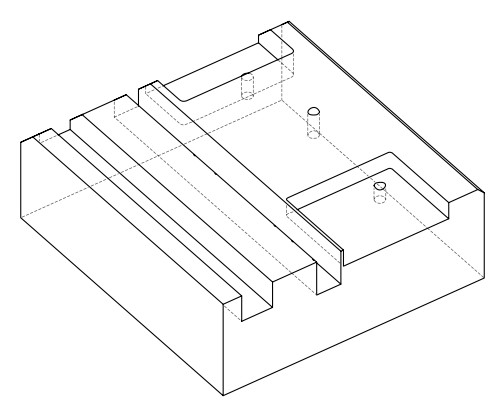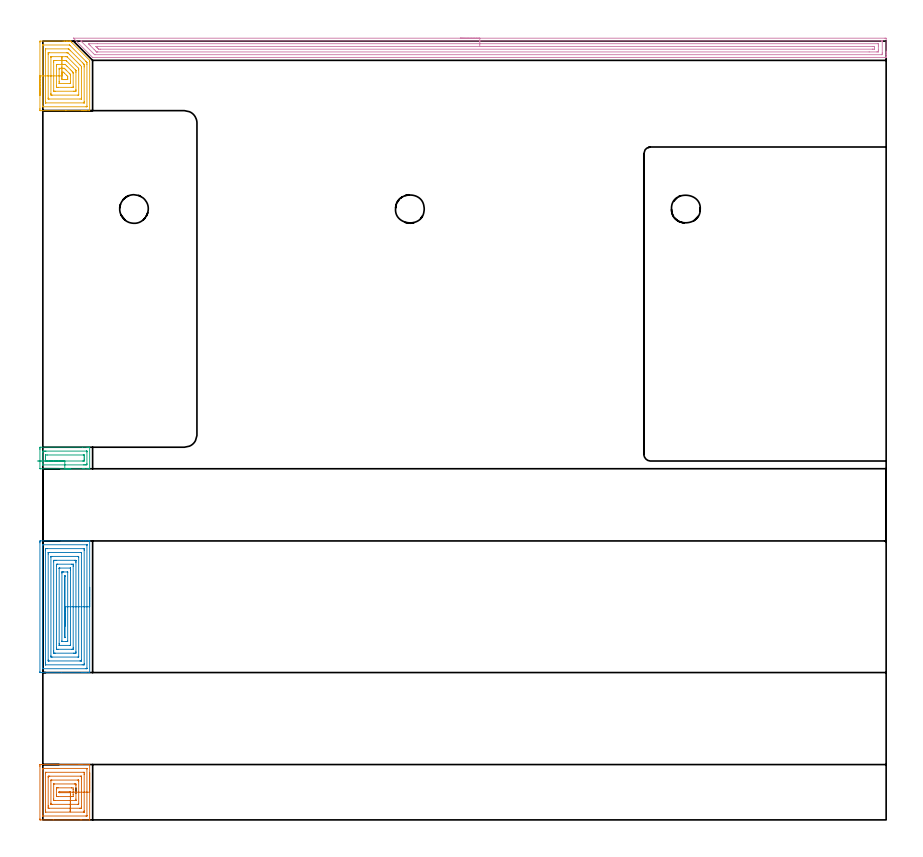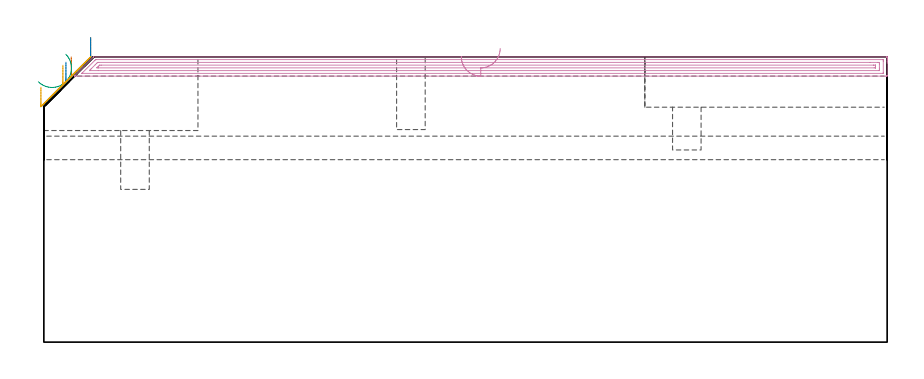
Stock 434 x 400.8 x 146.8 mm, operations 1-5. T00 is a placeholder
(PLAN: 14 operations, 8 tool changes, 401.1 min)
(1 AREA_MILL | FG_CHAMFER_SURFACE | UGT0205_001 | 2.53 min | 12070 mm3)
(2 AREA_MILL_1 | FG_CHAMFER_SURFACE_1 | UGT0205_001 | 5.64 min | 27682 mm3)
(3 AREA_MILL_2 | FG_CHAMFER_SURFACE_2 | UGT0205_001 | 1.09 min | 9103 mm3)
(4 AREA_MILL_3 | FG_CHAMFER_SURFACE_3 | UGT0205_001 | 13.45 min | 20764 mm3)
(5 AREA_MILL_4 | FG_CHAMFER_SURFACE_4 | UGT0205_001 | 2.92 min | 13875 mm3)
(6 MILL_SLOT | SLOT_PARTIAL_RECTANGULAR | NXT0201_008 | Follow Part, ap 1.5, ae 75% | 268.01 min | 521825 mm3)
(7 MILL_SLOT_1 | SLOT_PARTIAL_RECTANGULAR_1 | NXT0201_011 | Follow Part, ap 3, ae 75% | 81.2 min | 514507 mm3)
(8 MILL_RECTANGULAR_SLOT | SLOT_RECTANGULAR | UGT0201_004 | Follow Part, ap 8, ae 75% | 14.86 min | 846332 mm3)
(9 MILL_RECTANGULAR_SLOT_1 | SLOT_RECTANGULAR_1 | UGT0201_009 | Follow Part, ap 11.25, ae 75% | 9.69 min | 832266 mm3)
(10 MILL_BLIND_HOLE_FROM_SOLID_MATERIAL | STEP1POCKET | NXT0201_011 | Spiral | 0.47 min | 5084 mm3)
(11 MILL_BLIND_HOLE_FROM_SOLID_MATERIAL_1 | STEP1POCKET_1 | NXT0201_011 | Spiral | 0.57 min | 6368 mm3)
(12 SPOT_DRILL | STEP1POCKET_2 | NXT0321_9005460120000 | 0.04 min | 28 mm3)
(13 DRILL_BLIND_HOLE_INTO_CENTER | STEP1POCKET_2 | NXT0301_128 | 0.1 min | 2654 mm3)
(14 MILL_ROUGH_BLIND_HOLE_CONTOUR | STEP1POCKET_2 | NXT0201_013 | Spiral | 0.51 min | 1088 mm3)
(TOOL UGT0205_001 | Chamfer Mill 20 x 3 x 45 deg. | D20 FL50 Z2)
(TOOL NXT0201_008 | ENDMILL 6mm [2P460-0600-NA 1630] | D6 FL26 Z6)
(TOOL NXT0201_011 | ENDMILL 12mm [2P460-1200-NA 1630] | D12 FL38 Z6)
(TOOL UGT0201_004 | End Mill 32 mm | D32 FL53 Z6)
(TOOL UGT0201_009 | End Mill 45 mm | D45 FL63 Z6)
(TOOL NXT0321_9005460120000 | NC Spot Drill, 142deg, 12mm, Carbide, Uncoated | D12 PA142 FL30 Z2)
(TOOL NXT0301_128 | Carbide Drill 12mm [861.1-1200-036A1-GP GC34] | D12 PA150 FL37.4 Z2)
(TOOL NXT0201_013 | ENDMILL 10mm | D10 FL30 Z4)
(OP 1 AREA_MILL)
G17 G21 G94 G90
T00 M6
G54
G17 G0 G90 X24.1 Y24.25 S1061 M3
G43 Z156.8 H0
G94 G1 Y24.212 Z155.928 F250.
Y24.098 Z155.063
Y23.909 Z154.212
Y23.647 Z153.38
Y23.313 Z152.574
Y22.91 Z151.8
Y22.442 Z151.064
Y21.91 Z150.372
Y21.321 Z149.729
Y20.678 Z149.139
Y19.986 Z148.608
Y19.25 Z148.14
Y18.476 Z147.737
Y17.67 Z147.403
Y16.838 Z147.141
Y15.986 Z146.952
Y15.122 Z146.838
Y14.25 Z146.8
Y0.073
X24.095 Y0.01 Z146.793
X23.95 Y0. Z146.648
X19.972 Z142.67
X19.236 Z141.929
X5.368 Z128.064
X-1.057 Z121.639
X-1.417 Y0.004 Z121.279
X-1.491 Y0.01 Z121.205
X-1.498 Y0.086 Z121.198
X-1.5 Y0.516 Z121.2
Y27.556
X-1.498 Y27.984 Z121.202
X-1.493 Y28.435 Z121.203
X-1.491 Y28.492 Z121.205
X-1.044 Y28.5 Z121.652
X18.722 Z141.417
X19.236 Z141.929
X19.972 Z142.67
X20.117 Z142.815
X23.952 Y28.499 Z146.651
X24.095 Y28.49 Z146.792
X24.1 Y28.427 Z146.8
Y14.25
X22.686 Z145.386
X22.685 Y2.288 Z145.385
X22.683 Y2.086 Z145.383
X22.681 Y2.036 Z145.381
X22.68 Y2.019 Z145.38
X22.645 Y2.01 Z145.345
X22.454 Y2.005 Z145.154
X22.167 Y2.001 Z144.867
X-0.008 Z122.692
X-0.054 Y2.003 Z122.646
X-0.073 Y2.007 Z122.627
X-0.079 Y2.011 Z122.621
X-0.082 Y2.02 Z122.618
X-0.084 Y2.083 Z122.616
X-0.086 Y2.211 Z122.614
Y2.288
Y26.212
X-0.083 Y26.414 Z122.617
X-0.082 Y26.464 Z122.618
X-0.08 Y26.481 Z122.62
X-0.045 Y26.49 Z122.655
X0.146 Y26.495 Z122.846
X0.433 Y26.499 Z123.133
X22.608 Z145.308
X22.654 Y26.497 Z145.354
X22.673 Y26.493 Z145.373
X22.679 Y26.489 Z145.379
X22.681 Y26.48 Z145.381
X22.684 Y26.417 Z145.384
X22.686 Y26.289 Z145.386
Y26.212
Y14.25
X21.272 Z143.972
X21.271 Y4.673 Z143.971
X21.27 Y4.06 Z143.97
X21.268 Y4.027 Z143.968
X21.266 Y4.018 Z143.966
X21.238 Y4.01 Z143.938
X21.119 Y4.002 Z143.819
X21.059 Y4. Z143.759
X1.541 Y4.001 Z124.241
X1.421 Y4.005 Z124.121
X1.344 Y4.01 Z124.044
X1.335 Y4.025 Z124.035
X1.333 Y4.06 Z124.033
X1.33 Y4.333 Z124.03
X1.328 Y4.946 Z124.028
Y5.22
Y23.827
X1.33 Y24.44 Z124.03
X1.332 Y24.473 Z124.032
X1.334 Y24.482 Z124.034
X1.362 Y24.49 Z124.062
X1.481 Y24.498 Z124.181
X1.541 Y24.5 Z124.241
X21.059 Y24.499 Z143.759
X21.179 Y24.495 Z143.879
X21.256 Y24.49 Z143.956
X21.265 Y24.475 Z143.965
X21.267 Y24.44 Z143.967
X21.27 Y24.167 Z143.97
X21.271 Y23.554 Z143.971
X21.272 Y23.28 Z143.972
Y14.25
X19.857 Z142.557
Y6.718
X19.853 Y6.098 Z142.553
X19.85 Y6.014 Z142.55
X19.772 Y6.009 Z142.472
X19.593 Y6.004 Z142.293
X19.236 Y6. Z141.936
X19.069 Z141.769
X3.197 Z125.897
X2.943 Y6.002 Z125.643
X2.816 Y6.006 Z125.516
X2.758 Y6.01 Z125.458
X2.75 Y6.045 Z125.45
X2.744 Y6.455 Z125.444
X2.743 Y6.718 Z125.443
Y7.343
Y21.782
X2.747 Y22.402 Z125.447
X2.749 Y22.486 Z125.449
X2.828 Y22.491 Z125.528
X3.007 Y22.496 Z125.707
X3.364 Y22.5 Z126.064
X3.531 Z126.231
X19.403 Z142.103
X19.657 Y22.498 Z142.357
X19.784 Y22.494 Z142.484
X19.842 Y22.49 Z142.542
X19.85 Y22.454 Z142.55
X19.855 Y22.045 Z142.555
X19.857 Y21.782 Z142.557
Y21.157
Y14.25
X18.443 Z141.143
Y8.491
Y8.401
X18.436 Y8.02 Z141.136
X18.414 Y8.01 Z141.114
X18.354 Y8.007 Z141.054
X17.959 Y8.001 Z140.659
X4.733 Z127.433
X4.246 Y8.007 Z126.946
X4.178 Y8.01 Z126.878
X4.164 Y8.014 Z126.864
X4.161 Y8.102 Z126.861
X4.158 Y8.222 Z126.858
X4.157 Y8.58 Z126.857
Y20.099
X4.164 Y20.48 Z126.864
X4.186 Y20.49 Z126.886
X4.246 Y20.493 Z126.946
X4.641 Y20.499 Z127.341
X17.866 Z140.566
X18.354 Y20.493 Z141.054
X18.422 Y20.49 Z141.122
X18.436 Y20.485 Z141.136
X18.439 Y20.397 Z141.139
X18.441 Y20.278 Z141.141
X18.443 Y20.099 Z141.143
Y20.009
Y14.25
X17.029 Z139.729
Y10.708
X17.028 Y10.263 Z139.728
X17.027 Y10.043 Z139.727
X17.025 Y10.017 Z139.725
X17.023 Y10.011 Z139.723
X17.008 Y10.007 Z139.708
X16.939 Y10.002 Z139.639
X16.852 Y10. Z139.552
X6.271 Z128.971
X6.01 Y10.002 Z128.71
X5.748 Y10.006 Z128.448
X5.581 Y10.01 Z128.281
X5.577 Y10.116 Z128.277
X5.574 Y10.263 Z128.274
X5.572 Y10.703 Z128.272
Y18.237
X5.573 Y18.457 Z128.273
X5.575 Y18.483 Z128.275
X5.577 Y18.489 Z128.277
X5.592 Y18.493 Z128.292
X5.661 Y18.498 Z128.361
X5.748 Y18.5 Z128.448
X16.329 Z139.029
X16.59 Y18.498 Z139.29
X16.852 Y18.494 Z139.552
X17.019 Y18.49 Z139.719
X17.023 Y18.384 Z139.723
X17.026 Y18.237 Z139.726
X17.028 Y17.797 Z139.728
X17.029 Y14.25 Z139.729
X15.615 Z138.315
Y13.015
X15.614 Y12.921 Z138.314
X15.61 Y12.134 Z138.31
X15.608 Y12.035 Z138.308
X14.861 Y12.001 Z137.561
X14.827 Y12. Z137.527
X7.807 Z130.507
X7.773 Y12.002 Z130.473
X6.992 Y12.035 Z129.692
X6.986 Y12.826 Z129.686
Y12.921
Y15.579
X6.99 Y16.366 Z129.69
X6.992 Y16.465 Z129.692
X7.739 Y16.499 Z130.439
X7.773 Y16.5 Z130.473
X14.793 Z137.493
X14.827 Y16.498 Z137.527
X15.608 Y16.465 Z138.308
X15.614 Y15.674 Z138.314
Y15.579
X15.615 Y14.25 Z138.315
X14.199 Y14.273 Z136.899
X14.193 Y14.066 Z136.893
X14.189 Y14.007 Z136.889
X14.185 Y14.006 Z136.885
X14.166 Y14.003 Z136.866
X14.011 Y14. Z136.711
X13.945 Z136.645
X8.655 Y14.001 Z131.355
X8.459 Y14.004 Z131.159
X8.406 Y14.01 Z131.106
X8.404 Y14.023 Z131.104
X8.401 Y14.062 Z131.101
X8.4 Y14.128 Z131.1
X8.401 Y14.227 Z131.101
X8.407 Y14.434 Z131.107
X8.411 Y14.493 Z131.111
X8.415 Y14.494 Z131.115
X8.433 Y14.497 Z131.133
X8.589 Y14.5 Z131.289
X8.655 Z131.355
X13.945 Y14.499 Z136.645
X14.141 Y14.496 Z136.841
X14.194 Y14.49 Z136.894
X14.196 Y14.477 Z136.896
X14.199 Y14.438 Z136.899
X14.2 Y14.372 Z136.9
X14.199 Y14.273 Z136.899
X14.189 Y13.401 Z136.927
X14.179 Y12.535 Z137.031
X14.169 Y11.681 Z137.21
X14.159 Y10.846 Z137.463
X14.15 Y10.037 Z137.787
X14.141 Y9.259 Z138.181
X14.133 Y8.517 Z138.641
X14.125 Y7.819 Z139.165
X14.118 Y7.17 Z139.747
X14.111 Y6.573 Z140.383
X14.105 Y6.034 Z141.069
X14.099 Y5.557 Z141.799
X14.094 Y5.145 Z142.569
X14.09 Y4.802 Z143.371
X14.087 Y4.531 Z144.2
X14.085 Y4.332 Z145.049
X14.084 Y4.208 Z145.913
X14.083 Y4.16 Z146.784
G0 Z156.8
M5
M2
(OP 2 AREA_MILL_1)
G17 G21 G94 G90
T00 M6
G54
G17 G0 G90 X24.1 Y119.7 S1061 M3
G43 Z156.8 H0
G94 G1 Y119.662 Z155.928 F250.
Y119.548 Z155.063
Y119.359 Z154.212
Y119.097 Z153.38
Y118.763 Z152.574
Y118.36 Z151.8
Y117.892 Z151.064
Y117.36 Z150.372
Y116.771 Z149.729
Y116.128 Z149.14
Y115.436 Z148.608
Y114.7 Z148.14
Y113.926 Z147.737
Y113.12 Z147.403
Y112.288 Z147.141
Y111.436 Z146.952
Y110.572 Z146.838
Y109.7 Z146.8
Y75.914
X24.094 Y75.81 Z146.792
X23.866 Y75.8 Z146.565
X22.333 Z145.032
X21.881 Z144.577
X21.655 Z144.352
X20.999 Z143.696
X20.773 Z143.47
X20.117 Z142.811
X9.626 Z132.323
X-1.057 Z121.639
X-1.375 Y75.803 Z121.321
X-1.491 Y75.81 Z121.205
X-1.499 Y75.928 Z121.199
X-1.5 Y76.359 Z121.2
Y142.612
X-1.499 Y143.041 Z121.201
X-1.494 Y143.495 Z121.203
X-1.491 Y143.591 Z121.205
X-1.044 Y143.6 Z121.652
X19.564 Z142.258
X20.117 Z142.811
X20.773 Z143.471
X20.999 Z143.696
X21.655 Z144.352
X21.881 Z144.577
X22.333 Z145.032
X23.192 Z145.891
X23.644 Z146.343
X23.868 Y143.599 Z146.566
X24.094 Y143.59 Z146.792
X24.1 Y143.486 Z146.8
Y109.7
X22.686 Z145.386
X22.685 Y78.137 Z145.385
X22.683 Y77.934 Z145.383
X22.681 Y77.834 Z145.381
X22.68 Y77.816 Z145.38
X22.644 Y77.81 Z145.344
X22.549 Y77.806 Z145.249
X22.214 Y77.801 Z144.914
X0.171 Y77.8 Z122.871
X0.004 Y77.803 Z122.704
X-0.069 Y77.807 Z122.631
X-0.078 Y77.81 Z122.622
X-0.081 Y77.818 Z122.619
X-0.084 Y77.851 Z122.616
X-0.085 Y77.92 Z122.615
X-0.086 Y78.059 Z122.614
X-0.085 Y141.263 Z122.615
X-0.083 Y141.466 Z122.617
X-0.081 Y141.566 Z122.619
X-0.08 Y141.584 Z122.62
X-0.044 Y141.59 Z122.656
X0.051 Y141.594 Z122.751
X0.386 Y141.599 Z123.086
X22.429 Y141.6 Z145.129
X22.596 Y141.597 Z145.296
X22.669 Y141.593 Z145.369
X22.678 Y141.59 Z145.378
X22.681 Y141.582 Z145.381
X22.684 Y141.549 Z145.384
X22.685 Y141.48 Z145.385
X22.686 Y141.341 Z145.386
Y109.7
X21.272 Z143.972
X21.271 Y80.53 Z143.971
X21.269 Y79.915 Z143.969
X21.267 Y79.847 Z143.967
X21.265 Y79.821 Z143.965
X21.226 Y79.81 Z143.926
X21.111 Y79.802 Z143.811
X20.999 Y79.801 Z143.699
X20.232 Y79.8 Z142.932
X1.487 Y79.801 Z124.187
X1.411 Y79.803 Z124.111
X1.351 Y79.81 Z124.051
X1.334 Y79.816 Z124.034
X1.333 Y79.825 Z124.033
X1.33 Y79.915 Z124.03
X1.329 Y80.189 Z124.029
X1.328 Y80.804 Z124.028
X1.329 Y138.87 Z124.029
X1.331 Y139.485 Z124.031
X1.333 Y139.553 Z124.033
X1.335 Y139.579 Z124.035
X1.374 Y139.59 Z124.074
X1.489 Y139.598 Z124.189
X1.601 Y139.599 Z124.301
X2.369 Y139.6 Z125.069
X21.113 Y139.599 Z143.813
X21.189 Y139.597 Z143.889
X21.249 Y139.59 Z143.949
X21.266 Y139.584 Z143.966
X21.267 Y139.575 Z143.967
X21.27 Y139.485 Z143.97
X21.271 Y139.211 Z143.971
X21.272 Y138.596 Z143.972
Y109.7
X19.857 Z142.557
Y82.582
X19.856 Y81.957 Z142.556
X19.853 Y81.866 Z142.553
X19.851 Y81.819 Z142.551
X19.817 Y81.81 Z142.517
X19.624 Y81.805 Z142.324
X19.236 Y81.801 Z141.936
X19.13 Y81.8 Z141.83
X3.258 Z125.958
X2.946 Y81.803 Z125.646
X2.79 Y81.807 Z125.49
X2.755 Y81.81 Z125.455
X2.75 Y81.831 Z125.45
X2.747 Y81.878 Z125.447
X2.743 Y82.32 Z125.443
Y136.818
X2.744 Y137.443 Z125.444
X2.747 Y137.533 Z125.447
X2.749 Y137.581 Z125.449
X2.783 Y137.59 Z125.483
X2.976 Y137.595 Z125.676
X3.364 Y137.599 Z126.064
X3.47 Y137.6 Z126.17
X19.342 Z142.042
X19.654 Y137.597 Z142.354
X19.81 Y137.593 Z142.51
X19.845 Y137.59 Z142.545
X19.85 Y137.569 Z142.55
X19.853 Y137.522 Z142.553
X19.857 Y137.081 Z142.557
Y109.7
X18.443 Z141.143
Y84.181
X18.441 Y84.001 Z141.141
X18.438 Y83.882 Z141.138
X18.434 Y83.809 Z141.134
X18.423 Y83.806 Z141.123
X18.354 Y83.803 Z141.054
X18.028 Y83.8 Z140.728
X4.801 Y83.801 Z127.501
X4.246 Y83.807 Z126.946
X4.173 Y83.81 Z126.873
X4.163 Y84.091 Z126.863
X4.158 Y84.271 Z126.858
X4.157 Y84.361 Z126.857
Y135.219
X4.159 Y135.399 Z126.859
X4.162 Y135.518 Z126.862
X4.166 Y135.591 Z126.866
X4.177 Y135.594 Z126.877
X4.246 Y135.597 Z126.946
X4.572 Y135.6 Z127.272
X17.799 Y135.599 Z140.499
X18.354 Y135.593 Z141.054
X18.427 Y135.59 Z141.127
X18.437 Y135.309 Z141.137
X18.442 Y135.129 Z141.142
X18.443 Y135.039 Z141.143
Y109.7
X17.029 Z139.729
Y86.586
X17.027 Y86.139 Z139.727
X17.024 Y85.918 Z139.724
X17.022 Y85.817 Z139.722
X16.919 Y85.807 Z139.619
X16.59 Y85.803 Z139.29
X16.044 Y85.8 Z138.744
X15.709 Z138.409
X6.345 Z129.045
X6.01 Y85.803 Z128.71
X5.674 Y85.807 Z128.374
X5.584 Y85.81 Z128.284
X5.578 Y85.875 Z128.278
X5.575 Y85.992 Z128.275
X5.572 Y86.139 Z128.272
X5.571 Y86.581 Z128.271
Y87.028
X5.572 Y132.814 Z128.272
X5.573 Y133.261 Z128.273
X5.576 Y133.482 Z128.276
X5.578 Y133.583 Z128.278
X5.681 Y133.593 Z128.381
X6.01 Y133.597 Z128.71
X6.556 Y133.6 Z129.256
X6.891 Z129.591
X16.255 Z138.955
X16.59 Y133.597 Z139.29
X16.926 Y133.592 Z139.626
X17.016 Y133.59 Z139.716
X17.022 Y133.525 Z139.722
X17.025 Y133.408 Z139.725
X17.028 Y133.261 Z139.728
X17.029 Y132.819 Z139.729
Y132.372
Y109.7
X15.615 Z138.315
Y88.806
X15.613 Y88.013 Z138.313
X15.611 Y87.917 Z138.311
X15.608 Y87.827 Z138.308
X15.291 Y87.81 Z137.991
X15.059 Y87.803 Z137.759
X14.943 Y87.8 Z137.643
X7.773 Z130.473
X7.005 Y87.802 Z129.705
X6.998 Y87.808 Z129.698
X6.992 Y87.815 Z129.692
X6.99 Y87.917 Z129.69
X6.986 Y88.711 Z129.686
X6.985 Y88.806 Z129.685
Y130.594
X6.987 Y131.387 Z129.687
X6.989 Y131.483 Z129.689
X6.992 Y131.573 Z129.692
X7.309 Y131.59 Z130.009
X7.541 Y131.597 Z130.241
X7.657 Y131.6 Z130.357
X14.827 Z137.527
X15.595 Y131.598 Z138.295
X15.602 Y131.592 Z138.302
X15.608 Y131.585 Z138.308
X15.61 Y131.483 Z138.31
X15.614 Y130.689 Z138.314
X15.615 Y130.594 Z138.315
Y109.7
X14.2 Z136.9
Y90.07
X14.198 Y89.898 Z136.898
X14.196 Y89.836 Z136.896
X14.193 Y89.809 Z136.893
X14.187 Y89.807 Z136.887
X14.14 Y89.803 Z136.84
X13.945 Y89.8 Z136.645
X13.841 Z136.541
X8.55 Y89.801 Z131.25
X8.458 Y89.806 Z131.158
X8.415 Y89.81 Z131.115
X8.406 Y89.828 Z131.106
X8.404 Y89.857 Z131.104
X8.401 Y89.951 Z131.101
X8.4 Y90.584 Z131.1
Y90.842
Y129.33
X8.402 Y129.502 Z131.102
X8.404 Y129.564 Z131.104
X8.407 Y129.591 Z131.107
X8.413 Y129.593 Z131.113
X8.46 Y129.596 Z131.16
X8.655 Y129.599 Z131.355
X8.759 Y129.6 Z131.459
X14.05 Y129.599 Z136.75
X14.142 Y129.594 Z136.842
X14.185 Y129.59 Z136.885
X14.194 Y129.572 Z136.894
X14.196 Y129.543 Z136.896
X14.199 Y129.449 Z136.899
X14.2 Y128.816 Z136.9
Y128.558
Y109.7
X12.786 Z135.486
Y92.362
X12.785 Y92.058 Z135.485
X12.782 Y91.906 Z135.482
X12.779 Y91.832 Z135.479
X12.772 Y91.809 Z135.472
X12.735 Y91.805 Z135.435
X12.182 Y91.801 Z134.882
X11.858 Y91.8 Z134.558
X10.093 Y91.802 Z132.793
X9.829 Y91.81 Z132.529
X9.82 Y91.812 Z132.52
X9.818 Y91.823 Z132.518
X9.815 Y91.859 Z132.515
X9.814 Y91.934 Z132.514
Y92.083
Y127.038
X9.816 Y127.342 Z132.516
X9.818 Y127.494 Z132.518
X9.821 Y127.568 Z132.521
X9.828 Y127.591 Z132.528
X9.865 Y127.595 Z132.565
X10.418 Y127.599 Z133.118
X10.742 Y127.6 Z133.442
X12.507 Y127.598 Z135.207
X12.771 Y127.59 Z135.471
X12.78 Y127.588 Z135.48
X12.782 Y127.577 Z135.482
X12.785 Y127.541 Z135.485
X12.786 Y127.466 Z135.486
Y127.317
Y109.7
X11.372 Z134.072
Y94.069
X11.37 Y93.996 Z134.07
X11.365 Y93.852 Z134.065
X11.358 Y93.809 Z134.058
X11.342 Y93.806 Z134.042
X11.3 Y93.804 Z134.
X11.253 Y93.807 Z133.953
X11.242 Y93.809 Z133.942
X11.235 Y93.829 Z133.935
X11.232 Y93.923 Z133.932
X11.229 Y94.068 Z133.929
Y125.331
X11.23 Y125.404 Z133.93
X11.235 Y125.548 Z133.935
X11.242 Y125.591 Z133.942
X11.258 Y125.594 Z133.958
X11.3 Y125.596 Z134.
X11.347 Y125.593 Z134.047
X11.358 Y125.591 Z134.058
X11.365 Y125.571 Z134.065
X11.368 Y125.477 Z134.068
X11.371 Y125.332 Z134.071
X11.372 Y109.7 Z134.072
Y108.828 Z134.11
Y107.964 Z134.224
Y107.112 Z134.413
Y106.28 Z134.675
Y105.474 Z135.009
Y104.7 Z135.412
Y103.964 Z135.881
Y103.272 Z136.412
Y102.629 Z137.001
Y102.04 Z137.644
Y101.508 Z138.336
Y101.04 Z139.072
Y100.637 Z139.846
Y100.303 Z140.652
Y100.041 Z141.484
Y99.852 Z142.336
Y99.738 Z143.2
Y99.7 Z144.072
G0 Z156.8
M5
M2
(OP 3 AREA_MILL_2)
G17 G21 G94 G90
T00 M6
G54
G17 G0 G90 X11.3 Y180.7 S1061 M3
G43 Z156.8 H0
Z148.14
G94 G1 X11.889 Z147.496 F250.
X12.42 Z146.804
X12.889 Z146.069
X13.292 Z145.295
X13.626 Z144.489
X13.888 Z143.657
X14.077 Z142.805
X14.191 Z141.94
X14.229 Z141.069
X14.191 Z140.197
X14.077 Z139.332
X13.888 Z138.48
X13.626 Z137.648
X13.292 Z136.842
X12.889 Z136.069
X12.42 Z135.333
X11.889 Z134.641
X11.3 Z133.998
X-1.058 Z121.64
X-1.306 Y180.702 Z121.391
X-1.492 Y180.71 Z121.206
X-1.499 Y180.898 Z121.199
X-1.5 Y190.736 Z121.2
X-1.499 Y191.169 Z121.201
X-1.495 Y191.626 Z121.203
X-1.492 Y191.79 Z121.206
X-1.044 Y191.8 Z121.653
X20.377 Z143.072
X22.763 Z145.458
X23.489 Z146.189
X23.725 Z146.425
X24.094 Y191.794 Z146.785
X24.097 Y191.792 Z146.788
X24.1 Y191.616 Z146.8
Y180.884
X24.097 Y180.708 Z146.788
X24.094 Y180.706 Z146.785
X23.725 Y180.7 Z146.424
X23.489 Z146.189
X22.763 Z145.458
X21.518 Z144.215
X20.999 Z143.694
X20.377 Z143.072
X11.3 Z133.998
Y182.7 Z134.
X0.018 Y182.701 Z122.718
X-0.017 Y182.702 Z122.683
X-0.052 Y182.706 Z122.648
X-0.076 Y182.709 Z122.624
X-0.079 Y182.736 Z122.621
X-0.085 Y183.041 Z122.615
Y183.12
Y189.301
Y189.38
X-0.079 Y189.778 Z122.621
X0.311 Y189.794 Z123.011
X0.719 Y189.798 Z123.419
X1.187 Y189.8 Z123.887
X1.601 Z124.301
X22.582 Y189.799 Z145.282
X22.617 Y189.798 Z145.317
X22.652 Y189.794 Z145.352
X22.676 Y189.791 Z145.376
X22.679 Y189.764 Z145.379
X22.685 Y189.459 Z145.385
Y189.38
Y183.199
X22.684 Y183.12 Z145.384
X22.679 Y182.722 Z145.379
X22.289 Y182.706 Z144.989
X21.881 Y182.702 Z144.581
X21.413 Y182.7 Z144.113
X20.999 Z143.699
X11.3 Z134.
Y184.7
X1.806 Z124.506
X1.601 Y184.703 Z124.301
X1.395 Y184.708 Z124.095
X1.342 Y184.71 Z124.042
X1.335 Y184.745 Z124.035
X1.332 Y184.817 Z124.032
X1.33 Y184.909 Z124.03
X1.329 Y185.185 Z124.029
X1.328 Y185.803 Z124.028
Y186.697
X1.329 Y186.973 Z124.029
X1.331 Y187.591 Z124.031
X1.333 Y187.729 Z124.033
X1.335 Y187.789 Z124.035
X1.4 Y187.795 Z124.1
X1.601 Y187.798 Z124.301
X2.277 Y187.8 Z124.977
X20.794 Z143.494
X20.999 Y187.797 Z143.699
X21.204 Y187.792 Z143.904
X21.258 Y187.79 Z143.958
X21.265 Y187.755 Z143.965
X21.268 Y187.683 Z143.968
X21.27 Y187.591 Z143.97
X21.271 Y187.315 Z143.971
X21.272 Y186.697 Z143.972
X21.271 Y185.803 Z143.971
Y185.527
X21.269 Y184.909 Z143.969
X21.267 Y184.771 Z143.967
X21.264 Y184.711 Z143.964
X21.2 Y184.705 Z143.9
X20.999 Y184.702 Z143.699
X20.323 Y184.7 Z143.023
X11.3 Z134.
X10.657 Z133.411
X9.965 Z132.88
X9.229 Z132.411
X8.455 Z132.008
X7.649 Z131.674
X6.817 Z131.412
X5.965 Z131.223
X5.1 Z131.109
X4.229 Z131.071
X3.357 Z131.109
X2.492 Z131.223
X1.641 Z131.412
X0.809 Z131.674
X0.003 Z132.008
X-0.771 Z132.411
X-1.507 Z132.88
X-2.199 Z133.411
X-2.842 Z134.
G0 Z156.8
M5
M2
(OP 4 AREA_MILL_3)
G17 G21 G94 G90
T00 M6
G54
G17 G0 G90 X214.85 Y402.3 S1061 M3
G43 Z156.8 H0
Z146.9
G94 G1 X214.888 Z146.028 F250.
X215.002 Z145.163
X215.191 Z144.312
X215.453 Z143.48
X215.787 Z142.674
X216.19 Z141.9
X216.658 Z141.164
X217.189 Z140.472
X217.779 Z139.829
X218.422 Z139.24
X219.114 Z138.708
X219.85 Z138.24
X220.624 Z137.837
X221.43 Z137.503
X222.262 Z137.241
X223.113 Z137.052
X223.978 Z136.938
X224.85 Z136.9
X433.386
X433.759 Y402.297 Z136.902
X433.99 Y402.292 Z136.906
X434. Y402.058 Z137.139
Y395.577 Z143.617
Y395.024 Z144.173
Y394.691 Z144.505
Y394.138 Z145.058
Y393.805 Z145.39
Y393.139 Z146.061
Y392.79 Z146.41
Y392.428 Z146.762
X433.991 Y392.402 Z146.788
X433.832 Y392.4 Z146.8
X25.614
X25.602 Y392.402 Z146.797
X25.597 Y392.403 Z146.795
X15.868 Y402.131 Z137.066
X15.778 Y402.224 Z136.973
X15.716 Y402.291 Z136.906
X15.83 Y402.299 Z136.901
X15.868 Y402.3 Z136.9
X224.85
Y400.886 Z138.314
X431.599
X431.822 Y400.885 Z138.315
X431.928 Y400.882 Z138.318
X431.978 Y400.879 Z138.321
X431.99 Y400.874 Z138.326
X431.993 Y400.856 Z138.344
X431.998 Y400.75 Z138.45
X432. Y400.498 Z138.702
X431.999 Y394.691 Z144.509
X431.998 Y394.296 Z144.904
X431.99 Y393.897 Z145.303
X431.977 Y393.821 Z145.379
X431.93 Y393.818 Z145.382
X431.82 Y393.816 Z145.384
X431.599 Y393.814 Z145.386
X27.031
X26.801 Y393.816 Z145.384
X26.691 Y393.818 Z145.382
X26.641 Y393.821 Z145.379
X26.53 Y393.928 Z145.272
X26.138 Y394.312 Z144.888
X19.887 Y400.563 Z138.637
X19.69 Y400.764 Z138.436
X19.632 Y400.827 Z138.373
X19.588 Y400.879 Z138.321
X19.896 Y400.886 Z138.314
X224.85
Y399.472 Z139.728
X429.813 Y399.471 Z139.729
X429.93 Y399.469 Z139.731
X429.972 Y399.467 Z139.733
X429.988 Y399.466 Z139.734
X429.991 Y399.431 Z139.769
X429.996 Y399.308 Z139.892
X429.999 Y399.123 Z140.077
X430. Y398.937 Z140.263
Y398.236 Z140.964
Y396.279 Z142.921
X429.997 Y395.577 Z143.623
X429.993 Y395.399 Z143.801
X429.98 Y395.235 Z143.965
X429.813 Y395.233 Z143.967
X429.271 Y395.23 Z143.97
X425.257 Y395.228 Z143.972
X28.276 Y395.229 Z143.971
X27.924 Y395.23 Z143.97
X27.807 Y395.232 Z143.968
X27.715 Y395.235 Z143.965
X27.665 Y395.246 Z143.954
X27.628 Y395.281 Z143.919
X27.324 Y395.577 Z143.623
X27.031 Y395.868 Z143.332
X26.435 Y396.464 Z142.736
X24.352 Y398.547 Z140.653
X23.778 Y399.123 Z140.077
X23.459 Y399.447 Z139.753
X23.45 Y399.465 Z139.735
X23.459 Y399.466 Z139.734
X24.001 Y399.47 Z139.73
X28.018 Y399.472 Z139.728
X224.85
Y398.057 Z141.143
X427.314
X427.9 Y398.055 Z141.145
X427.965 Y398.053 Z141.147
X427.982 Y398.051 Z141.149
X427.99 Y398.042 Z141.158
X427.993 Y397.993 Z141.207
X427.997 Y397.788 Z141.412
X428. Y397.377 Z141.823
Y397.35 Z141.85
X427.996 Y396.92 Z142.28
X427.992 Y396.706 Z142.494
X427.99 Y396.657 Z142.543
X427.947 Y396.65 Z142.55
X427.842 Y396.647 Z142.553
X427.134 Y396.643 Z142.557
X426.954
X29.53
X28.817 Y396.648 Z142.552
X28.721 Y396.65 Z142.55
X28.619 Y396.741 Z142.459
X28.411 Y396.944 Z142.256
X27.999 Y397.35 Z141.85
X27.924 Y397.424 Z141.776
X27.568 Y397.784 Z141.416
X27.394 Y397.962 Z141.238
X27.317 Y398.043 Z141.157
X27.355 Y398.05 Z141.15
X27.924 Y398.056 Z141.144
X28.105 Y398.057 Z141.143
X224.85
X225.721 Z141.181
X226.586 Z141.295
X227.438 Z141.483
X228.27 Z141.746
X229.076 Z142.08
X229.85 Z142.482
X230.586 Z142.951
X231.278 Z143.482
X231.921 Z144.072
X232.51 Z144.715
X233.041 Z145.407
X233.51 Z146.143
X233.913 Z146.916
X234.247 Z147.722
X234.509 Z148.554
X234.698 Z149.406
X234.812 Z150.271
X234.85 Z151.143
G0 Z156.8
M5
M2
(OP 5 AREA_MILL_4)
G17 G21 G94 G90
T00 M6
G54
G17 G0 G90 X-1.5 Y372.9 S1061 M3
G43 Z156.8 H0
Z131.2
G94 G1 Y372.938 Z130.328 F250.
Y373.052 Z129.463
Y373.241 Z128.612
Y373.503 Z127.78
Y373.837 Z126.974
Y374.24 Z126.2
Y374.708 Z125.464
Y375.24 Z124.772
Y375.829 Z124.129
Y376.472 Z123.539
Y377.164 Z123.008
Y377.9 Z122.54
Y378.674 Z122.137
Y379.48 Z121.803
Y380.312 Z121.541
Y381.164 Z121.352
Y382.028 Z121.238
Y382.9 Z121.2
Y400.24
X-1.494 Y400.675 Z121.203
X-1.491 Y400.79 Z121.205
X-1.371 Y400.8 Z121.326
X10.418 Z133.112
X11.071 Z133.768
X11.3 Z133.997
X11.953 Z134.649
X12.182 Z134.878
X12.64 Z135.339
X13.063 Z135.762
X13.751 Z136.451
X14.117 Z136.817
X14.191 Y400.798 Z136.891
X14.204 Y400.795 Z136.903
X14.386 Y400.615 Z137.082
X14.761 Y400.24 Z137.459
X24.087 Y390.913 Z146.786
X24.094 Y390.901 Z146.79
X24.1 Y390.458 Z146.8
Y365.116
X24.094 Y365.01 Z146.792
X23.863 Y365. Z146.562
X22.339 Z145.038
X21.881 Z144.577
X21.652 Z144.349
X20.999 Z143.696
X20.77 Z143.467
X20.117 Z142.811
X11.847 Z134.543
X-1.057 Z121.639
X-1.491 Y365.009 Z121.205
X-1.494 Y365.107 Z121.203
X-1.499 Y365.56 Z121.201
X-1.5 Y366.02 Z121.2
Y382.9
X-0.086 Z122.614
Y398.461
X-0.084 Y398.664 Z122.616
X-0.081 Y398.765 Z122.619
X-0.08 Y398.782 Z122.62
X-0.048 Y398.79 Z122.652
X0.048 Y398.794 Z122.748
X0.384 Y398.8 Z123.084
X13.61 Y398.799 Z136.31
X13.693 Y398.794 Z136.393
X13.733 Y398.79 Z136.433
X13.8 Y398.738 Z136.5
X13.945 Y398.601 Z136.645
X14.089 Y398.461 Z136.789
X22.091 Y390.458 Z144.791
X22.304 Y390.238 Z145.004
X22.679 Y389.844 Z145.379
X22.684 Y389.648 Z145.384
X22.685 Y389.569 Z145.385
X22.686 Y388.758 Z145.386
Y367.339
X22.684 Y367.136 Z145.384
X22.681 Y367.035 Z145.381
X22.68 Y367.018 Z145.38
X22.648 Y367.01 Z145.348
X22.552 Y367.006 Z145.252
X22.216 Y367. Z144.916
X0.384 Z123.084
X0.047 Y367.006 Z122.747
X-0.048 Y367.01 Z122.652
X-0.08 Y367.018 Z122.62
X-0.081 Y367.035 Z122.619
X-0.084 Y367.136 Z122.616
X-0.085 Y367.339 Z122.615
X-0.086 Y382.9 Z122.614
X1.328 Z124.028
X1.329 Y396.068 Z124.029
X1.33 Y396.683 Z124.03
X1.332 Y396.751 Z124.032
X1.335 Y396.782 Z124.035
X1.339 Y396.79 Z124.039
X1.369 Y396.793 Z124.069
X1.486 Y396.799 Z124.186
X13.063 Z135.763
X13.18 Y396.796 Z135.88
X13.256 Y396.791 Z135.956
X13.304 Y396.785 Z136.004
X13.326 Y396.766 Z136.026
X13.416 Y396.683 Z136.116
X13.945 Y396.155 Z136.645
X14.307 Y395.794 Z137.007
X20.532 Y389.569 Z143.232
X20.999 Y389.098 Z143.699
X21.206 Y388.886 Z143.906
X21.256 Y388.833 Z143.956
X21.264 Y388.77 Z143.964
X21.267 Y388.68 Z143.967
X21.27 Y388.407 Z143.97
X21.271 Y387.791 Z143.971
X21.272 Y387.516 Z143.972
X21.271 Y369.732 Z143.971
X21.27 Y369.117 Z143.97
X21.268 Y369.049 Z143.968
X21.265 Y369.018 Z143.965
X21.261 Y369.01 Z143.961
X21.231 Y369.007 Z143.931
X21.114 Y369.001 Z143.814
X1.601 Y369. Z124.301
X1.485 Y369.002 Z124.185
X1.407 Y369.005 Z124.107
X1.347 Y369.01 Z124.047
X1.334 Y369.017 Z124.034
X1.333 Y369.027 Z124.033
X1.33 Y369.117 Z124.03
X1.329 Y369.391 Z124.029
X1.328 Y382.9 Z124.028
X2.743 Z125.443
Y394.015
X2.745 Y394.64 Z125.445
X2.747 Y394.731 Z125.447
X2.749 Y394.779 Z125.449
X2.782 Y394.79 Z125.482
X3.468 Y394.8 Z126.168
X12.285 Z134.985
X12.674 Y394.797 Z135.374
X12.771 Y394.794 Z135.471
X12.819 Y394.79 Z135.519
X12.872 Y394.768 Z135.572
X13.063 Y394.581 Z135.763
X13.635 Y394.015 Z136.335
X18.971 Y388.68 Z141.671
X19.236 Y388.413 Z141.936
X19.85 Y387.791 Z142.55
X19.855 Y387.166 Z142.555
X19.857 Y386.901 Z142.557
Y371.785
X19.855 Y371.16 Z142.555
X19.853 Y371.069 Z142.553
X19.851 Y371.021 Z142.551
X19.818 Y371.01 Z142.518
X19.132 Y371. Z141.832
X3.261 Z125.961
X2.946 Y371.003 Z125.646
X2.789 Y371.008 Z125.489
X2.754 Y371.01 Z125.454
X2.749 Y371.032 Z125.449
X2.748 Y371.079 Z125.448
X2.743 Y371.522 Z125.443
Y382.9
X4.157 Z126.857
Y392.417
X4.159 Y392.596 Z126.859
X4.162 Y392.716 Z126.862
X4.166 Y392.791 Z126.866
X4.177 Y392.793 Z126.877
X4.246 Y392.796 Z126.946
X4.57 Y392.8 Z127.27
X11.623 Z134.323
X12.182 Y392.796 Z134.882
X12.368 Y392.792 Z135.068
X12.398 Y392.79 Z135.098
X12.423 Y392.771 Z135.123
X12.473 Y392.725 Z135.173
X12.571 Y392.629 Z135.271
X18.354 Y386.847 Z141.054
X18.403 Y386.792 Z141.103
X18.426 Y386.764 Z141.126
X18.436 Y386.741 Z141.136
X18.438 Y386.641 Z141.138
X18.442 Y386.282 Z141.142
X18.443 Y386.102 Z141.143
Y386.012
Y373.383
X18.441 Y373.204 Z141.141
X18.438 Y373.084 Z141.138
X18.434 Y373.009 Z141.134
X18.423 Y373.007 Z141.123
X18.354 Y373.004 Z141.054
X18.03 Y373. Z140.73
X4.803 Y373.001 Z127.503
X4.246 Y373.008 Z126.946
X4.173 Y373.01 Z126.873
X4.163 Y373.294 Z126.863
X4.158 Y373.473 Z126.858
X4.157 Y373.563 Z126.857
Y373.653
Y382.9
X5.571 Z128.271
Y390.011
X5.573 Y390.458 Z128.273
X5.576 Y390.679 Z128.276
X5.578 Y390.781 Z128.278
X5.679 Y390.791 Z128.379
X6.009 Y390.796 Z128.709
X6.553 Y390.8 Z129.253
X6.891 Z129.591
X10.961 Z133.661
X11.3 Z134.
X11.845 Y390.798 Z134.545
X11.927 Y390.793 Z134.627
X11.946 Y390.79 Z134.646
X11.996 Y390.748 Z134.696
X12.07 Y390.679 Z134.77
X12.182 Y390.57 Z134.882
X12.294 Y390.458 Z134.994
X16.739 Y386.012 Z139.439
X16.89 Y385.856 Z139.59
X16.991 Y385.75 Z139.691
X17.022 Y385.704 Z139.722
X17.024 Y385.68 Z139.724
X17.027 Y385.572 Z139.727
X17.028 Y385.123 Z139.728
X17.029 Y384.681 Z139.729
Y375.789
X17.027 Y375.342 Z139.727
X17.024 Y375.121 Z139.724
X17.022 Y375.019 Z139.722
X16.92 Y375.009 Z139.62
X16.59 Y375.004 Z139.29
X16.047 Y375. Z138.747
X15.709 Z138.409
X6.348 Z129.048
X6.009 Y375.003 Z128.709
X5.671 Y375.008 Z128.371
X5.581 Y375.01 Z128.281
X5.577 Y375.077 Z128.277
X5.574 Y375.194 Z128.274
X5.572 Y375.342 Z128.272
X5.571 Y382.9 Z128.271
X6.985 Z129.685
Y387.696
X6.986 Y388.585 Z129.686
X6.987 Y388.68 Z129.687
X6.99 Y388.778 Z129.69
X6.991 Y388.783 Z129.691
X7.012 Y388.79 Z129.712
X7.138 Y388.795 Z129.838
X7.297 Y388.798 Z129.997
X7.535 Y388.8 Z130.235
X7.654 Z130.354
X10.299 Z132.999
X11.181 Z133.881
X11.3 Y388.798 Z134.
X11.419 Y388.794 Z134.119
X11.496 Y388.79 Z134.196
X11.539 Y388.754 Z134.239
X11.62 Y388.68 Z134.32
X12.182 Y388.121 Z134.882
X12.512 Y387.791 Z135.212
X14.291 Y386.012 Z136.991
X14.827 Y385.475 Z137.527
X15.177 Y385.123 Z137.877
X15.535 Y384.756 Z138.235
X15.608 Y384.671 Z138.308
X15.61 Y384.626 Z138.31
X15.613 Y384.527 Z138.313
X15.614 Y384.329 Z138.314
X15.615 Y384.234 Z138.315
X15.614 Y377.215 Z138.314
X15.613 Y377.12 Z138.313
X15.61 Y377.022 Z138.31
X15.609 Y377.017 Z138.309
X15.588 Y377.01 Z138.288
X15.462 Y377.005 Z138.162
X15.303 Y377.002 Z138.003
X15.065 Y377. Z137.765
X14.946 Z137.646
X7.773 Z130.473
X7.008 Y377.003 Z129.708
X7. Y377.009 Z129.7
X6.992 Y377.018 Z129.692
X6.99 Y377.12 Z129.69
X6.985 Y377.914 Z129.685
Y378.009
Y382.9
X8.399 Z131.099
X8.4 Y386.269 Z131.1
X8.403 Y386.527 Z131.103
X8.407 Y386.698 Z131.107
X8.417 Y386.79 Z131.117
X8.756 Y386.8 Z131.456
X10.519 Z133.219
X10.909 Y386.795 Z133.609
X11.007 Y386.791 Z133.707
X11.055 Y386.787 Z133.755
X11.119 Y386.726 Z133.819
X11.3 Y386.55 Z134.
X11.841 Y386.012 Z134.541
X12.182 Y385.672 Z134.882
X13.62 Y384.234 Z136.32
X13.945 Y383.907 Z136.645
X14.084 Y383.766 Z136.784
X14.153 Y383.693 Z136.853
X14.184 Y383.657 Z136.884
X14.193 Y383.601 Z136.893
X14.197 Y383.345 Z136.897
X14.199 Y383.088 Z136.899
X14.2 Y379.788 Z136.9
Y379.531
X14.197 Y379.273 Z136.897
X14.193 Y379.102 Z136.893
X14.183 Y379.01 Z136.883
X13.844 Y379. Z136.544
X8.553 Y379.001 Z131.253
X8.459 Y379.006 Z131.159
X8.414 Y379.01 Z131.114
X8.406 Y379.029 Z131.106
X8.404 Y379.059 Z131.104
X8.401 Y379.154 Z131.101
X8.4 Y379.788 Z131.1
X8.399 Y380.045 Z131.099
Y382.9
X9.814 Z132.514
Y383.954
Y384.234
X9.815 Y384.539 Z132.515
X9.818 Y384.691 Z132.518
X9.821 Y384.765 Z132.521
X9.825 Y384.791 Z132.525
X9.862 Y384.795 Z132.562
X10.418 Y384.792 Z133.118
X10.603 Y384.789 Z133.303
X10.79 Y384.606 Z133.49
X11.17 Y384.234 Z133.87
X12.182 Y383.222 Z134.882
X12.562 Y382.838 Z135.262
X12.752 Y382.642 Z135.452
X12.774 Y382.618 Z135.474
X12.779 Y382.594 Z135.479
X12.783 Y382.542 Z135.483
X12.785 Y382.455 Z135.485
X12.786 Y381.846 Z135.486
Y381.566
X12.785 Y381.261 Z135.485
X12.782 Y381.109 Z135.482
X12.779 Y381.035 Z135.479
X12.775 Y381.009 Z135.475
X12.738 Y381.005 Z135.438
X12.182 Y381.001 Z134.882
X11.861 Y381. Z134.561
X10.98 Z133.68
X10.418 Y381.001 Z133.118
X10.095 Y381.003 Z132.795
X9.834 Y381.01 Z132.534
X9.821 Y381.279 Z132.521
X9.818 Y381.566 Z132.518
X9.814 Y382.175 Z132.514
Y382.455
Y382.9
Y383.772 Z132.552
Y384.637 Z132.666
Y385.488 Z132.854
Y386.32 Z133.117
Y387.126 Z133.45
X9.813 Y387.9 Z133.853
Y388.636 Z134.322
Y389.328 Z134.853
Y389.971 Z135.442
Y390.561 Z136.085
Y391.092 Z136.778
Y391.561 Z137.513
Y391.963 Z138.287
Y392.297 Z139.093
Y392.56 Z139.925
Y392.749 Z140.777
Y392.863 Z141.642
Y392.901 Z142.513
G0 Z156.8
M5
M2
